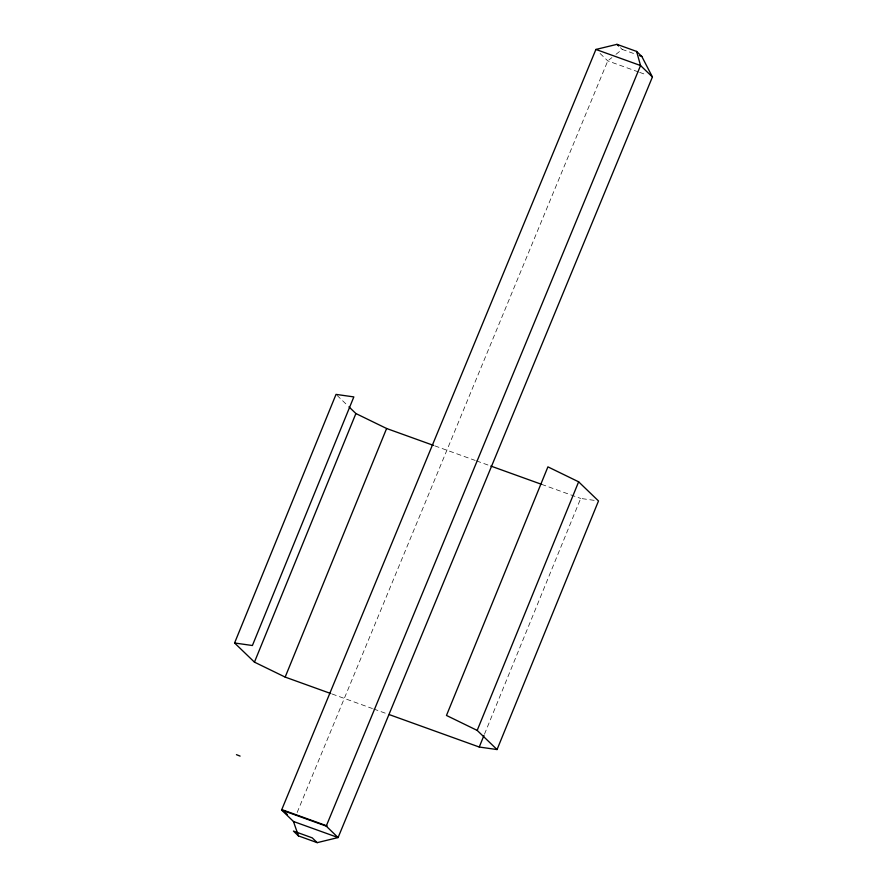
<?xml version="1.0" encoding="UTF-8"?>
<svg xmlns="http://www.w3.org/2000/svg" width="887" height="887" viewBox="0 0 887 887"><rect width="100%" height="100%" fill="white"/><g stroke="black" fill="none" stroke-linecap="round" stroke-linejoin="round"><path stroke-width="0.67" stroke-dasharray="4.43 3.33" d="M484.468 734.225L580.697 498.439L595.765 500.578M297.156 812.503L607.783 60.893L611.897 57.6M616.01 54.318L622.186 49.384L635.68 54.24M638.385 71.925L607.783 60.893L599.867 53.264M639.66 72.379L646.046 74.674M434.807 445.862L475.188 460.42M476.485 460.885L489.513 465.575M541.613 484.357L580.697 498.439M332.06 693.989L372.429 708.547M373.737 709.012L386.765 713.702M620.445 47.698L622.186 49.384M337.027 395.347L347.959 405.88"/><path stroke-width="1.33" d="M234.578 642.986L336.029 394.393L353.846 396.91L252.396 645.514L234.578 642.986L254.447 662.134L285.159 677.091L330.751 693.523M254.447 662.134L355.898 413.542L348.946 406.834M285.159 677.091L386.61 428.499L355.898 413.542M477.184 730.411L578.634 481.818L547.922 466.861L446.471 715.454L477.184 730.411L497.053 749.559L598.503 500.967L578.634 481.818M389.371 714.645L479.246 747.031L483.947 735.5M281.589 810.031L326.228 826.119L338.091 837.561L293.453 821.473L281.589 810.031L595.909 49.45L616.964 44.35L636.6 51.424L641.822 56.458L652.422 76.981L338.091 837.561L317.202 842.65L298.442 835.887L293.442 831.075L312.213 837.838L317.202 842.65M326.228 826.119L640.547 65.538L636.6 51.424M479.246 747.031L497.053 749.559M639.361 55.571L641.822 56.458M595.909 49.45L640.547 65.538L652.422 76.981M386.61 428.499L433.51 445.396M490.821 466.052L541.613 484.357M327.115 825.93L282.476 809.842L287.421 814.61M236.452 754.671L240.1 756.101M616.964 44.35L618.705 46.024M293.453 821.473L298.442 835.887"/></g></svg>
